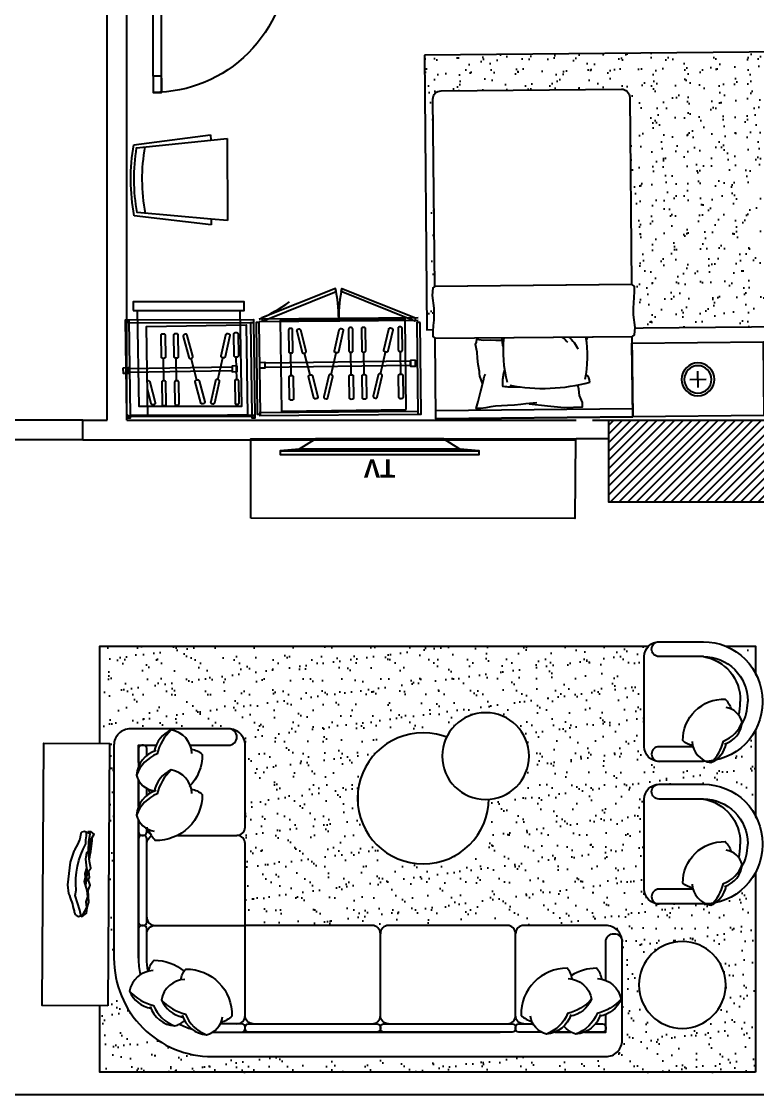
# Model space of a CAD drawing. Extents: x -678889171 to 586587, y -792238163 to 335485.
# Drawn here: x 85487 to 89977, y 63252 to 69800 of the extents above; entities that cross this region are included whole.
import ezdxf
from ezdxf.xclip import XClip

# ---------------------------------------------------------------- set-up
doc = ezdxf.new("R2010")
doc.units = 0
doc.header["$MEASUREMENT"] = 0
doc.header["$XCLIPFRAME"] = 2
doc.set_wipeout_variables(frame=1)
doc.linetypes.add('9TH-FURN$0$XR-A-TYP-3-9-10$0$HIDDEN2', pattern=[0.1875, 0.125, -0.0625])
doc.linetypes.add('XR-A-TYP35$0$XR-A-TYP-3-9-10$0$XR-A-TYP-2-3-4-6-7-8-9-10$0$HIDDEN', pattern=[0.375, 0.25, -0.125])
doc.layers.get('0').update_dxf_attribs({"color": 8})
for name, color, linetype in [('9TH-FURN$0$XR-A-TYP-3-9-10$0$I-EQPM', 252, 'Continuous'), ('9TH-FURN$0$XR-A-TYP-3-9-10$0$I-FURN', 252, 'Continuous'), ('9TH-FURN$0$XR-A-TYP-3-9-10$0$I-FURN-CHAR', 252, 'Continuous'), ('9TH-FURN$0$XR-A-TYP-3-9-10$0$I-FURN-FLOR', 252, 'Continuous'), ('9TH-FURN$0$XR-A-TYP-3-9-10$0$I-FURN-PATT', 252, 'Continuous'), ('9TH-FURN$0$XR-A-TYP-3-9-10$0$I-FURN-WP', 252, '9TH-FURN$0$XR-A-TYP-3-9-10$0$HIDDEN2'), ('9TH-FURN$0$XR-A-TYP-3-9-10$0$I-SPCL', 252, 'Continuous'), ('9TH-FURN$0$XR-A-TYP-3-9-10$0$I-WIPEOUT', 252, 'Continuous'), ('9TH-FURN$0$XR-A-TYP-3-9-10$0$XREF_1BR$0$I-EQPM', 252, 'Continuous'), ('9TH-FURN$0$XR-A-TYP-3-9-10$0$XREF_1BR$0$I-FURN', 252, 'Continuous'), ('9TH-FURN$0$XR-A-TYP-3-9-10$0$XREF_3BR$0$I-FURN-FLOR', 252, 'Continuous'), ('9TH-FURN$0$XR-A-TYP-3-9-10$0$XREF_3BR$0$I-FURN-PATT', 252, 'Continuous'), ('XR-A-9TH-FLOOR$0$A-WALL', 252, 'Continuous'), ('XR-A-col-910$0$A-COLS', 252, 'Continuous'), ('XR-A-col-910$0$A-COLS-PATT', 252, 'Continuous'), ('XR-A-TYP35$0$XR-A-TYP-3-9-10$0$A-WALL', 252, 'Continuous'), ('XR-A-TYP35$0$XR-A-TYP-3-9-10$0$A-WALL-PRHT', 252, 'Continuous'), ('XR-A-TYP35$0$XR-A-TYP-3-9-10$0$XR-A-TYP-2-3-4-6-7-8-9-10$0$A-DOOR', 252, 'Continuous'), ('XR-A-TYP35$0$XR-A-TYP-3-9-10$0$XR-A-TYP-2-3-4-6-7-8-9-10$0$A-FLOR-OVHD', 252, 'XR-A-TYP35$0$XR-A-TYP-3-9-10$0$XR-A-TYP-2-3-4-6-7-8-9-10$0$HIDDEN')]:
    doc.layers.add(name, color=color, linetype=linetype)
doc.layers.add('XR-A-col-910$0$MOD-COL', color=252, linetype='Continuous', lineweight=50)
doc.styles.add('9TH-FURN$0$XR-A-TYP-3-9-10$0$XREF_1BR$0$KZT', font='')
doc.styles.get('9TH-FURN$0$XR-A-TYP-3-9-10$0$XREF_1BR$0$KZT').set_extended_font_data('AvantGarde LT Medium', bold=True)

# ---------------------------------------------------------------- blocks, each defined once
blk = doc.blocks.new('9TH-FURN$0$XR-A-TYP-3-9-10$0$armm5')
blk.add_wipeout([(-398.4, -450), (-398, -459.2), (-396.7, -468.4), (-394.6, -477.4), (-391.6, -486.1), (-387.9, -494.6), (-383.4, -502.6), (-378.2, -510.3), (-372.3, -517.4), (-365.8, -523.9), (-358.7, -529.8), (-351, -535), (-343, -539.5), (-334.5, -543.2), (-325.8, -546.2), (-316.8, -548.3), (-307.6, -549.6), (-298.4, -550), (301.6, -550), (310.8, -549.6), (320, -548.3), (329, -546.2), (337.7, -543.2), (346.2, -539.5), (354.2, -535), (361.9, -529.8), (369, -523.9), (375.5, -517.4), (381.4, -510.3), (386.6, -502.6), (391.1, -494.6), (394.8, -486.1), (397.8, -477.4), (399.9, -468.4), (401.2, -459.2), (401.6, -450), (401.6, 1950), (399, 2005.4), (391.4, 2060.2), (378.7, 2114.2), (361.1, 2166.7), (338.7, 2217.4), (311.7, 2265.9), (280.4, 2311.6), (245, 2354.2), (205.8, 2393.4), (163.2, 2428.8), (117.5, 2460.1), (69, 2487.1), (18.3, 2509.5), (-34.2, 2527.1), (-88.2, 2539.8), (-143, 2547.4), (-198.4, 2550), (-1498.4, 2550), (-1507.6, 2549.6), (-1516.8, 2548.3), (-1525.8, 2546.2), (-1534.5, 2543.2), (-1543, 2539.5), (-1551, 2535), (-1558.7, 2529.8), (-1565.8, 2523.9), (-1572.3, 2517.4), (-1578.2, 2510.3), (-1583.4, 2502.6), (-1587.9, 2494.6), (-1591.6, 2486.1), (-1594.6, 2477.4), (-1596.7, 2468.4), (-1598, 2459.2), (-1598.4, 2450), (-1598.4, 1850), (-1598, 1840.8), (-1596.7, 1831.6), (-1594.6, 1822.6), (-1591.6, 1813.9), (-1587.9, 1805.4), (-1583.4, 1797.4), (-1578.2, 1789.7), (-1572.3, 1782.6), (-1565.8, 1776.1), (-1558.7, 1770.2), (-1551, 1765), (-1543, 1760.5), (-1534.5, 1756.8), (-1525.8, 1753.8), (-1516.8, 1751.7), (-1507.6, 1750.4), (-1498.4, 1750), (-998.4, 1750), (-993.8, 1750.2), (-989.2, 1750.9), (-984.7, 1751.9), (-980.3, 1753.4), (-976.1, 1755.2), (-972.1, 1757.5), (-968.3, 1760.1), (-964.7, 1763), (-961.4, 1766.3), (-958.5, 1769.9), (-955.9, 1773.7), (-953.6, 1777.7), (-951.8, 1781.9), (-950.3, 1786.3), (-949.3, 1790.8), (-948.6, 1795.4), (-948.4, 1800), (-948.2, 1795.4), (-947.5, 1790.8), (-946.5, 1786.3), (-945, 1781.9), (-943.2, 1777.7), (-940.9, 1773.7), (-938.3, 1769.9), (-935.4, 1766.3), (-932.1, 1763), (-928.5, 1760.1), (-924.7, 1757.5), (-920.7, 1755.2), (-916.5, 1753.4), (-912.1, 1751.9), (-907.6, 1750.9), (-903, 1750.2), (-898.4, 1750), (-398.4, 1750), (-398.4, 975), (-398.2, 970.4), (-397.5, 965.8), (-396.5, 961.3), (-395, 956.9), (-393.2, 952.7), (-390.9, 948.7), (-388.3, 944.9), (-385.4, 941.3), (-382.1, 938), (-378.5, 935.1), (-374.7, 932.5), (-370.7, 930.2), (-366.5, 928.4), (-362.1, 926.9), (-357.6, 925.9), (-353, 925.2), (-348.4, 925), (-353, 924.8), (-357.6, 924.1), (-362.1, 923.1), (-366.5, 921.6), (-370.7, 919.8), (-374.7, 917.5), (-378.5, 914.9), (-382.1, 912), (-385.4, 908.7), (-388.3, 905.1), (-390.9, 901.3), (-393.2, 897.3), (-395, 893.1), (-396.5, 888.7), (-397.5, 884.2), (-398.2, 879.6), (-398.4, 875), (-398.4, 150), (-398.2, 145.4), (-397.5, 140.8), (-396.5, 136.3), (-395, 131.9), (-393.2, 127.7), (-390.9, 123.7), (-388.3, 119.9), (-385.4, 116.3), (-382.1, 113), (-378.5, 110.1), (-374.7, 107.5), (-370.7, 105.2), (-366.5, 103.4), (-362.1, 101.9), (-357.6, 100.9), (-353, 100.2), (-348.4, 100), (-353, 99.8), (-357.6, 99.1), (-362.1, 98.1), (-366.5, 96.6), (-370.7, 94.8), (-374.7, 92.5), (-378.5, 89.9), (-382.1, 87), (-385.4, 83.7), (-388.3, 80.1), (-390.9, 76.3), (-393.2, 72.3), (-395, 68.1), (-396.5, 63.7), (-397.5, 59.2), (-398.2, 54.6), (-398.4, 50)]).dxf.layer = '9TH-FURN$0$XR-A-TYP-3-9-10$0$I-FURN-WP'
blk.add_line((-1498.4, 2550), (-1498.4, 2550))
for points in [[(-398.4, 50, -0.414214), (-348.4, 100, -0.414214), (-398.4, 150), (-398.4, 875, -0.414214), (-348.4, 925, -0.414214), (-398.4, 975), (-398.4, 1750), (-898.4, 1750, -0.414214), (-948.4, 1800, -0.414214), (-998.4, 1750), (-1498.4, 1750, -0.414214), (-1598.4, 1850), (-1598.4, 2450, -0.414214), (-1498.4, 2550), (-198.4, 2550, -0.414214), (401.6, 1950), (401.6, -450, -0.414214), (301.6, -550), (-298.4, -550, -0.414214), (-398.4, -450)], [(-928.4, 2400), (-418.4, 2400, -0.414214), (-398.4, 2380), (-398.4, 2370, -0.414214), (-418.4, 2350), (-928.4, 2350, -0.414214), (-948.4, 2370), (-948.4, 2380, -0.414214)], [(251.6, 945), (251.6, 1730, 0.414214), (231.6, 1750), (221.6, 1750, 0.414214), (201.6, 1730), (201.6, 945, 0.414214), (221.6, 925), (231.6, 925, 0.414214)], [(251.6, 120), (251.6, 905, 0.414214), (231.6, 925), (221.6, 925, 0.414214), (201.6, 905), (201.6, 120, 0.414214), (221.6, 100), (231.6, 100, 0.414214)]]:
    blk.add_lwpolyline(points, format="xyb", close=True)
for points in [[(-123.2, 2311.2, -0.356772), (2.8, 2454.5, -0.249542), (106.7, 2324.7, 9.61688)], [(2.8, 2454.5, -0.14773), (88.8, 2308.4, -0.213343), (214.8, 2179.4, -0.178662)], [(-1591.6, 2200.5, -0.14773), (-1445.4, 2286.4, -0.213343), (-1316.5, 2412.4, -0.178662)], [(-1393.2, 2400), (-1498.4, 2400), (-1498.4, 2293.2, -0.414214)], [(-1435.2, 2350), (-1478.4, 2350, -0.414214), (-1498.4, 2370), (-1498.4, 2380, -0.414214), (-1478.4, 2400)], [(-1478.4, 2400), (-1368.2, 2400, -0.414214)], [(-1465.6, 2293.3, -0.306663), (-1316.5, 2412.4, -0.30633), (-1219.1, 2303.6, 0.872847)], [(-1347.2, 2200.5, -0.14773), (-1201.1, 2286.4, -0.213343), (-1072.2, 2412.4, -0.178662)], [(-1221.3, 2293.3, -0.306663), (-1072.2, 2412.4, -0.30633), (-974.7, 2303.6, 0.872847)], [(-1040.7, 2400), (-968.4, 2400, -0.414214), (-948.4, 2380), (-948.4, 2370, -0.414214), (-968.4, 2350), (-990.3, 2350, -0.414214)], [(-118.9, 2342, 0.050084), (-198.4, 2350), (-378.4, 2350, -0.414214), (-398.4, 2370), (-398.4, 2380, -0.414214), (-378.4, 2400), (-198.4, 2400, -0.056083), (-98.4, 2388.7)], [(-1448.3, 2074.4, -0.356772), (-1591.6, 2200.5, -0.249542), (-1461.8, 2304.3, 9.61688)], [(-1204, 2074.4, -0.356772), (-1347.2, 2200.5, -0.249542), (-1217.4, 2304.3, 9.61688)], [(-1229.2, 2077.5, 0.165541), (-1198.2, 2011.4, 0.425989), (-917.4, 2297.9, 0.121523), (-984.1, 2337.3, -7.115464)], [(-1205.7, 2328.6, 0.03768), (-1228.4, 2337.3)], [(-998.4, 2350, -0.264058), (-955.5, 2325.6, -0.264058)], [(-898.4, 2350, 0.302306), (-944.5, 2319.3, 0.302306)], [(-448.4, 2350, -0.414214), (-398.4, 2300), (-398.4, 1750, -0.414214)], [(-348.4, 2350, 0.414214), (-398.4, 2300), (-398.4, 1750, 0.414214)], [(-120.1, 2336.4, 0.165541), (-186.2, 2305.5, 0.181425), (-119.4, 2121.9, 0.181425)], [(95.6, 2328.5, -0.306663), (214.8, 2179.4, -0.132419), (181.7, 2120.2, -0.132419)], [(-69.5, 2116.7, -0.356772), (56.5, 2260, -0.249542), (160.4, 2130.2, 9.61688)], [(56.5, 2260, -0.14773), (142.4, 2113.9, -0.213343), (268.5, 1984.9, -0.178662)], [(-66.5, 2141.9, 0.165541), (-132.5, 2111, 0.425989), (153.9, 1830.2, 0.121523), (193.4, 1896.9, -7.115464)], [(149.3, 2134.1, -0.306663), (268.5, 1984.9, -0.30633), (159.6, 1887.5, 0.872847)], [(204.1, 2151.2, -0.045527), (233.9, 2075)], [(-1498.4, 2084.9), (-1498.4, 1850, -0.414214), (-1548.4, 1800), (-1548.4, 1800, -0.414214), (-1598.4, 1850)], [(-1473.5, 2077.5, 0.165541), (-1442.6, 2011.4, 0.200231), (-1244.1, 2091.9, 0.121523)], [(251.6, 1946.1), (251.6, 1770, -0.414214), (231.6, 1750), (221.6, 1750, -0.414214), (201.6, 1770), (201.6, 1900.7)], [(201.6, 1800, -0.414214), (151.6, 1750), (-398.4, 1750, -0.414214)], [(201.6, 1700, 0.414214), (151.6, 1750), (-398.4, 1750, 0.414214)], [(201.6, 975, -0.414214), (151.6, 925), (-348.4, 925, -0.414214)], [(201.6, 875, 0.414214), (151.6, 925)], [(201.6, 150, -0.414214), (151.6, 100)], [(201.6, 50, 0.414214), (151.6, 100), (-348.4, 100, 0.414214)], [(-70.9, -245.3, -0.165541), (-137, -214.4, -0.425989), (149.5, 66.4, -0.121523), (188.9, -0.3, 7.115464)], [(251.6, -56.9), (251.6, 80, 0.414214), (231.6, 100), (221.6, 100, 0.414214), (201.6, 80), (201.6, -6.5)], [(144.9, -237.5, 0.306663), (264, -88.3, 0.30633), (155.2, 9.1, -0.872847)], [(52.1, -363.4, 0.14773), (138, -217.3, 0.213343), (264, -88.3, 0.178662)], [(144.9, -417.2, 0.306663), (264, -268.1, 0.173914), (215, -195, 0.173914)], [(-70.9, -425.1, -0.165541), (-137, -394.2, -0.146641), (-92.7, -240.7, -0.146641)], [(-74, -220.1, 0.356772), (52.1, -363.4, 0.249542), (155.9, -233.6, -9.61688)], [(52.1, -543.2, 0.14773), (138, -397, 0.213343), (264, -268.1, 0.178662)], [(251.6, -319.8), (251.6, -450), (144.8, -450, 0.414214)], [(201.6, -386.8), (201.6, -430, 0.414214), (221.6, -450), (231.6, -450, 0.414214), (251.6, -430)], [(251.6, -430), (251.6, -344.8, 0.414214)], [(-63.5, -450), (-298.4, -450, 0.414214), (-348.4, -500), (-348.4, -500, 0.414214), (-298.4, -550)], [(-74, -399.9, 0.356772), (52.1, -543.2, 0.249542), (155.9, -413.4, -9.61688)]]:
    blk.add_lwpolyline(points, format="xyb")
for points in [[(-1285, 2400), (-1123.9, 2400)], [(-1123.9, 2400), (-1285, 2400)], [(-198.4, 2400), (-1040.7, 2400)], [(-1190.9, 2350), (-1234.7, 2350)], [(-948.4, 2161.7), (-948.4, 1800)], [(251.6, 1950), (251.6, 193.3)], [(251.6, -140), (251.6, -236.6)], [(251.6, -236.6), (251.6, -165)]]:
    blk.add_lwpolyline(points)
blk = doc.blocks.new('9TH-FURN$0$XR-A-TYP-3-9-10$0$A$C00AC6B19')
blk.add_wipeout([(30, 172.4), (64.6, 162.2), (64.6, 162.2), (91.4, 149.2), (91.4, 149.2), (123, 124.5), (141.2, 103.3), (158.2, 74.7), (166.5, 53.8), (174.2, 16.4), (174.7, -10.9), (171.2, -36.4), (166.3, -54.4), (160.7, -69.3), (152.9, -85.2), (152.9, -85.2), (139.3, -106), (116.1, -131), (98.7, -144.5), (64.1, -162.9), (38.6, -170.7), (22.5, -173.5), (-3.7, -175), (-21.2, -173.7), (-36.4, -171.2), (-67.5, -161.4), (-94.1, -147.6), (-119.9, -127.5), (-141.4, -103.2), (-157.2, -76.8), (-168.2, -48.3), (-173.6, -21.9), (-174.6, 11.2), (-174.6, 11.2), (-167.1, 52), (-156.2, 78.9), (-142.7, 101.3), (-117, 130.1), (-98.7, 144.5), (-73.6, 158.8), (-45.8, 168.9), (-1.8, 175), (36.4, 171.2)]).dxf.layer = '9TH-FURN$0$XR-A-TYP-3-9-10$0$I-WIPEOUT'
blk.add_circle((0, 0), 175)
blk = doc.blocks.new('9TH-FURN$0$XR-A-TYP-3-9-10$0$XREF_1BR$0$armm19')
blk.add_wipeout([(-365.2, 360.7), (-365.2, 90.2), (-356.2, 51), (-337.8, 25.4), (-306.6, 5.7), (-275, 0), (275, 0), (313.3, 8.5), (338.8, 26.4), (361.4, 64.3), (365.2, 90.2), (364.7, 378.1), (372.5, 406.2), (357.9, 432.9), (327.5, 521.1), (259.5, 615.7), (155.2, 688.3), (4.5, 721.3), (-117.1, 703.3), (-259.5, 615.7), (-338.6, 496.4)]).dxf.layer = '9TH-FURN$0$XR-A-TYP-3-9-10$0$I-WIPEOUT'
for points in [[(0, 0), (-275, 0, -0.414214), (-365.2, 90.2), (-365.2, 360.7, -0.414214), (-4.5, 721.3), (0, 721.3), (4.5, 721.3, -0.414214), (365.2, 360.7), (365.2, 90.2, -0.414214), (275, 0), (0, 0)], [(-275, 360.7, -0.414214), (-4.5, 631.1), (0, 631.1)], [(138.8, 595.5, 0.130591), (4.5, 631.1), (0, 631.1)], [(259, 489.8, 0.306663), (124.5, 597.3, 0.30633), (36.7, 499.1, -0.872847)], [(372.5, 406.2, 0.14773), (240.8, 483.6, 0.213343), (124.5, 597.3, 0.178662)], [(-275, 360.7, -0.372719), (-4.5, 586.1), (0, 586.1)], [(266.1, 295.3, -0.165541), (238.2, 235.7, -0.425989), (-15, 494, -0.121523), (45.1, 529.6, 7.115464)], [(81.4, 576.4, 0.072384), (4.5, 586.1), (0, 586.1)], [(243.4, 292.5, 0.356772), (372.5, 406.2, 0.249542), (255.5, 499.8, -9.61688)], [(-275, 360.7), (-275, 90.2, -0.414214), (-320.1, 45.1), (-320.1, 45.1, -0.414214), (-365.2, 90.2)], [(275, 297.4), (275, 90.2, 0.414214), (320.1, 45.1), (320.1, 45.1, 0.414214), (365.2, 90.2)]]:
    blk.add_lwpolyline(points, format="xyb")
blk = doc.blocks.new('9TH-FURN$0$XR-A-TYP-3-9-10$0$A$C3BC9006F')
at = {"layer": '9TH-FURN$0$XR-A-TYP-3-9-10$0$I-EQPM', "ltscale": 0.5}
for points in [[(265.3, 82.2), (220.6, 97.1), (128.4, 106.7), (93.2, 102.9, -0.05311), (22.2, 79.6, 0.189008), (4.9, 70.4), (0.5, 61.7), (7, 43.3), (36.8, 27.1), (59.6, 30.3), (80.7, 23.3), (106.2, 26.6), (143.1, 38.3), (159.8, 33.6), (174.7, 35.2), (197.3, 28.4), (234, 32.5), (260.6, 29.3), (267.6, 22.2), (305.5, 21.7), (336.4, 15.7), (346.2, 39.2), (342.9, 52), (342.9, 52)], [(0.5, 50.7), (25.4, 56.7), (85.6, 76.1), (107.3, 71.8, -0.150842), (295.3, 33.9, -0.013578), (328.7, 31.6, -0.095004), (346.2, 28.2, 1.953292)]]:
    blk.add_lwpolyline(points, format="xyb", dxfattribs=at)
blk.add_lwpolyline([(2.6, 51.2), (0, 46), (13.2, 28.5), (36.3, 25.7), (59.1, 20.2), (106.5, 22.9), (127.5, 15.3), (152.4, 22.6), (159.3, 17.9), (186.2, 20), (196.8, 12.6), (223.6, 18.4), (260.1, 22.9), (267.1, 14.6), (307.4, 15.6), (335.9, 0), (344.6, 12.2), (345.1, 25.6)], dxfattribs=at)
for centre, radius, start, end in [((359.2, 208.7), 157.5, 233.4452, 264.0884), ((178.9, 302.6), 275.1, 259.2426, 273.1826), ((344, 554.4), 547, 258.0588, 267.5176)]:
    blk.add_arc(centre, radius, start, end, dxfattribs=at)
blk = doc.blocks.new('*U405')
at = {"layer": '9TH-FURN$0$XR-A-TYP-3-9-10$0$XREF_1BR$0$I-EQPM'}
blk.add_lwpolyline([(-14235.9, 12033.2), (-14235.9, 11254.2), (-14172.9, 11154.2), (-14162.9, 11036.7), (-14139.9, 11036.7), (-14139.9, 12250.7), (-14162.9, 12250.7), (-14172.9, 12133.2)], close=True, dxfattribs=at)
for points in [[(-14162.9, 11036.7), (-14162.9, 12250.7)], [(-14172.9, 12133.2), (-14172.9, 11154.2)]]:
    blk.add_lwpolyline(points, dxfattribs=at)
blk = doc.blocks.new('9TH-FURN$0$XR-A-TYP-3-9-10$0$PENDANT')
for p, q in [((-150, 0), (150, 0)), ((0, -150), (0, 150))]:
    blk.add_line(p, q)
for radius in [300, 250]:
    blk.add_circle((0, 0), radius)
blk = doc.blocks.new('*U410')
at = {"layer": '9TH-FURN$0$XR-A-TYP-3-9-10$0$XREF_1BR$0$I-FURN'}
for points in [[(-2022.1, 0), (-1992.1, 0), (-1992.1, 35), (-2022.1, 35)], [(-1103.4, 5), (-1992.1, 5), (-1992.1, 30), (-1103.4, 30)], [(-1073.4, 0), (-1103.4, 0), (-1103.4, 35), (-1073.4, 35)]]:
    blk.add_lwpolyline(points, close=True, dxfattribs=at)
blk = doc.blocks.new('9TH-FURN$0$XR-A-TYP-3-9-10$0$XREF_1BR$0$A$C0C3539C5')
at = {"layer": '9TH-FURN$0$XR-A-TYP-3-9-10$0$XREF_1BR$0$I-FURN', "ltscale": 0.5}
for p, q in [((-0.0688, 0), (0.0688, 0)), ((-0.0688, -0.083), (0.0688, -0.083)), ((-0.0688, -0.1615), (0.0688, -0.1615)), ((-0.0668, -0.2767), (0.0668, -0.2441)), ((-0.0668, -0.4045), (0.0668, -0.4371)), ((-0.0688, -0.5277), (0.0688, -0.5277)), ((-0.0688, -0.6062), (0.0688, -0.6062)), ((-0.0668, -0.7062), (0.0668, -0.7388)), ((-0.0688, -0.8293), (0.0688, -0.8293)), ((-0.0688, -0.9078), (0.0688, -0.9078))]:
    blk.add_line(p, q, dxfattribs=at)
for points in [[(-0.2098, -0.0125, -0.414214), (-0.2188, -0.0035), (-0.2188, 0.0035, -0.414214), (-0.2098, 0.0125), (-0.0778, 0.0125, -0.414214), (-0.0688, 0.0035), (-0.0688, -0.0035, -0.414214), (-0.0778, -0.0125)], [(0.2098, -0.0125, 0.414214), (0.2188, -0.0035), (0.2188, 0.0035, 0.414214), (0.2098, 0.0125), (0.0778, 0.0125, 0.414214), (0.0688, 0.0035), (0.0688, -0.0035, 0.414214), (0.0778, -0.0125)], [(-0.2098, -0.0955, -0.414214), (-0.2188, -0.0865), (-0.2188, -0.0795, -0.414214), (-0.2098, -0.0705), (-0.0778, -0.0705, -0.414214), (-0.0688, -0.0795), (-0.0688, -0.0865, -0.414214), (-0.0778, -0.0955)], [(0.2098, -0.0955, 0.414214), (0.2188, -0.0865), (0.2188, -0.0795, 0.414214), (0.2098, -0.0705), (0.0778, -0.0705, 0.414214), (0.0688, -0.0795), (0.0688, -0.0865, 0.414214), (0.0778, -0.0955)], [(-0.2098, -0.174, -0.414214), (-0.2188, -0.165), (-0.2188, -0.158, -0.414214), (-0.2098, -0.149), (-0.0778, -0.149, -0.414214), (-0.0688, -0.158), (-0.0688, -0.165, -0.414214), (-0.0778, -0.174)], [(0.2098, -0.174, 0.414214), (0.2188, -0.165), (0.2188, -0.158, 0.414214), (0.2098, -0.149), (0.0778, -0.149, 0.414214), (0.0688, -0.158), (0.0688, -0.165, 0.414214), (0.0778, -0.174)], [(0.2067, -0.2228, 0.414214), (0.2133, -0.2119), (0.2117, -0.2051, 0.414214), (0.2008, -0.1985), (0.0726, -0.2298, 0.414214), (0.066, -0.2407), (0.0676, -0.2475, 0.414214), (0.0785, -0.2541)], [(-0.2008, -0.3223, -0.414214), (-0.2117, -0.3157), (-0.2133, -0.3089, -0.414214), (-0.2067, -0.298), (-0.0785, -0.2667, -0.414214), (-0.0676, -0.2733), (-0.066, -0.2801, -0.414214), (-0.0726, -0.291)], [(-0.2008, -0.3589, 0.414214), (-0.2117, -0.3655), (-0.2133, -0.3723, 0.414214), (-0.2067, -0.3832), (-0.0785, -0.4145, 0.414214), (-0.0676, -0.4079), (-0.066, -0.4011, 0.414214), (-0.0726, -0.3902)], [(0.2067, -0.4585, -0.414214), (0.2133, -0.4693), (0.2117, -0.4761, -0.414214), (0.2008, -0.4827), (0.0726, -0.4514, -0.414214), (0.066, -0.4405), (0.0676, -0.4337, -0.414214), (0.0785, -0.4271)], [(-0.2098, -0.5402, -0.414214), (-0.2188, -0.5312), (-0.2188, -0.5242, -0.414214), (-0.2098, -0.5152), (-0.0778, -0.5152, -0.414214), (-0.0688, -0.5242), (-0.0688, -0.5312, -0.414214), (-0.0778, -0.5402)], [(0.2098, -0.5402, 0.414214), (0.2188, -0.5312), (0.2188, -0.5242, 0.414214), (0.2098, -0.5152), (0.0778, -0.5152, 0.414214), (0.0688, -0.5242), (0.0688, -0.5312, 0.414214), (0.0778, -0.5402)], [(-0.2098, -0.6187, -0.414214), (-0.2188, -0.6097), (-0.2188, -0.6027, -0.414214), (-0.2098, -0.5937), (-0.0778, -0.5937, -0.414214), (-0.0688, -0.6027), (-0.0688, -0.6097, -0.414214), (-0.0778, -0.6187)], [(0.2098, -0.6187, 0.414214), (0.2188, -0.6097), (0.2188, -0.6027, 0.414214), (0.2098, -0.5937), (0.0778, -0.5937, 0.414214), (0.0688, -0.6027), (0.0688, -0.6097, 0.414214), (0.0778, -0.6187)], [(-0.2008, -0.6606, 0.414214), (-0.2117, -0.6672), (-0.2133, -0.674, 0.414214), (-0.2067, -0.6849), (-0.0785, -0.7162, 0.414214), (-0.0676, -0.7096), (-0.066, -0.7028, 0.414214), (-0.0726, -0.6919)], [(0.2067, -0.7601, -0.414214), (0.2133, -0.771), (0.2117, -0.7778, -0.414214), (0.2008, -0.7844), (0.0726, -0.7531, -0.414214), (0.066, -0.7422), (0.0676, -0.7354, -0.414214), (0.0785, -0.7288)], [(-0.2098, -0.8418, -0.414214), (-0.2188, -0.8328), (-0.2188, -0.8258, -0.414214), (-0.2098, -0.8168), (-0.0778, -0.8168, -0.414214), (-0.0688, -0.8258), (-0.0688, -0.8328, -0.414214), (-0.0778, -0.8418)], [(0.2098, -0.8418, 0.414214), (0.2188, -0.8328), (0.2188, -0.8258, 0.414214), (0.2098, -0.8168), (0.0778, -0.8168, 0.414214), (0.0688, -0.8258), (0.0688, -0.8328, 0.414214), (0.0778, -0.8418)], [(-0.2098, -0.9203, -0.414214), (-0.2188, -0.9113), (-0.2188, -0.9043, -0.414214), (-0.2098, -0.8953), (-0.0778, -0.8953, -0.414214), (-0.0688, -0.9043), (-0.0688, -0.9113, -0.414214), (-0.0778, -0.9203)], [(0.2098, -0.9203, 0.414214), (0.2188, -0.9113), (0.2188, -0.9043, 0.414214), (0.2098, -0.8953), (0.0778, -0.8953, 0.414214), (0.0688, -0.9043), (0.0688, -0.9113, 0.414214), (0.0778, -0.9203)]]:
    blk.add_lwpolyline(points, format="xyb", close=True, dxfattribs=at)
blk = doc.blocks.new('*U411')
at = {"layer": '9TH-FURN$0$XR-A-TYP-3-9-10$0$XREF_1BR$0$I-FURN'}
for points in [[(-1142.3, 0), (-1112.3, 0), (-1112.3, 35), (-1142.3, 35)], [(-478, 5), (-1112.3, 5), (-1112.3, 30), (-478, 30)], [(-448, 0), (-478, 0), (-478, 35), (-448, 35)]]:
    blk.add_lwpolyline(points, close=True, dxfattribs=at)
blk = doc.blocks.new('9TH-FURN$0$XR-A-TYP-3-9-10$0$ch14')
for p, q in [((-216.5, 568.7), (-273.5, 99.7)), ((275.5, 99.7), (216.5, 568.7)), ((-273.5, 99.7), (-240.6, 99.7)), ((-240.6, 99.7), (-250, 0)), ((250, 0), (240.6, 99.7)), ((240.6, 99.7), (275.5, 99.7)), ((-250, 0), (250, 0))]:
    blk.add_line(p, q)
blk.add_lwpolyline([(240.6, 99.7), (198, 551.6, 0.085131), (-198, 551.6), (-240.6, 99.7)], format="xyb")
for radius, start, end in [(1191.6, 79.53046, 100.46954), (1121.6, 79.57729, 100.42271)]:
    blk.add_arc((0, -603.1), radius, start, end)
blk = doc.blocks.new('*U1524')
at = {"layer": 'XR-A-col-910$0$A-COLS-PATT'}
h = blk.add_hatch(dxfattribs=at)
h.set_pattern_fill('ANSI31', color=256, scale=300)
h.set_pattern_definition([(45, (-900, -200), (-26.516504, 26.516504), [])])
h.paths.add_polyline_path([(-16733.5, 85098.8), (-15333.5, 85098.8), (-15333.5, 84598.8), (-16733.5, 84598.8)])
at = {"layer": 'XR-A-col-910$0$A-COLS'}
blk.add_lwpolyline([(-16733.5, 85098.8), (-15333.5, 85098.8), (-15333.5, 84598.8), (-16733.5, 84598.8)], close=True, dxfattribs=at)
blk = doc.blocks.new('XR-A-col-910')
at = {"layer": 'XR-A-col-910$0$MOD-COL'}
blk.add_blockref('*U1524', (108603.5, -31253.8), dxfattribs=at)
blk = doc.blocks.new('*U1410')
for p, q in [((-100, -20), (-100, -140)), ((-50, -20), (-100, -20)), ((-50, -90), (-50, -20)), ((750, -90), (750, -20)), ((750, -20), (800, -20)), ((800, -20), (800, -140)), ((-60, -140), (-60, -90)), ((-60, -90), (-50, -90)), ((760, -90), (750, -90)), ((760, -140), (760, -90)), ((-60, -140), (-100, -140)), ((760, -140), (800, -140)), ((710, -860), (710, -240)), ((760, -860), (760, -240))]:
    blk.add_line(p, q)
for points in [[(710, -240), (760, -240), (760, -140), (710, -140), (710, -227)], [(710, -860), (760, -860), (760, -960), (710, -960), (710, -873), (710, -960)]]:
    blk.add_lwpolyline(points, close=True)
blk.add_arc((760, -140), 820, 180, 270)
at = {"layer": 'XR-A-TYP35$0$XR-A-TYP-3-9-10$0$XR-A-TYP-2-3-4-6-7-8-9-10$0$A-FLOR-OVHD'}
for p, q in [((-50, -20), (750, -20)), ((-60, -140), (760, -140))]:
    blk.add_line(p, q, dxfattribs=at)
blk = doc.blocks.new('XR-A-TYP35')
at = {"layer": 'XR-A-TYP35$0$XR-A-TYP-3-9-10$0$A-WALL'}
for p, q in [((88811, 53845), (88811, 56784.7)), ((88931, 53845), (88931, 56664.7)), ((88661, 53725), (88661, 53845)), ((88661, 53845), (88811, 53845)), ((88931, 53845), (91670, 53845)), ((88661, 53725), (91670, 53725)), ((83040, 49730.1), (93290.6, 49730.1))]:
    blk.add_line(p, q, dxfattribs=at)
at = {"layer": 'XR-A-TYP35$0$XR-A-TYP-3-9-10$0$A-WALL-PRHT', "ltscale": 0.05}
for p, q in [((88661, 53845), (87761, 53845)), ((88661, 53725), (87761, 53725))]:
    blk.add_line(p, q, dxfattribs=at)
at = {"layer": 'XR-A-TYP35$0$XR-A-TYP-3-9-10$0$XR-A-TYP-2-3-4-6-7-8-9-10$0$A-DOOR', "extrusion": (5.01959e-15, -2.53597e-11, -1), "zscale": -1, "rotation": 359.9886591365118}
blk.add_blockref('*U1410', (-89851, 56804.9, 0), dxfattribs=at)

msp = doc.modelspace()

# ---------------------------------------------------------------- hatches: boundary and pattern name
at = {"layer": '9TH-FURN$0$XR-A-TYP-3-9-10$0$I-FURN-PATT'}
h = msp.add_hatch(dxfattribs=at)
h.set_pattern_fill('AR-SAND', color=256, scale=3, angle=180)
h.set_pattern_definition([(217.5, (83171.4, 70268.95), (4.8001, -146.824), [0, -115.824, 0, -129.54, 0, -123.825]), (187.5, (83171.4, 70268.95), (-134.857, -215.0475), [0, -62.484, 0, -104.394, 0, -40.005]), (147.5, (83265.13, 70268.95), (-237.2977, -0.4312), [0, -38.1, 0, -137.16, 0, -179.07]), (137.5, (83265.13, 70268.95), (-229.067, -66.879), [0, -19.05, 0, -89.916, 0, -102.87])])
h.paths.add_polyline_path([(89964, 63387.7), (85964, 63387.7), (85964, 65987.7), (89964, 65987.7)])
at = {"layer": '9TH-FURN$0$XR-A-TYP-3-9-10$0$XREF_3BR$0$I-FURN-PATT'}
h = msp.add_hatch(dxfattribs=at)
h.set_pattern_fill('AR-SAND', color=256, scale=3, angle=269.46031)
h.set_pattern_definition([(306.9603, (69629.44, 85656.3), (146.86267, 3.4169), [0, -115.824, 0, -129.54, 0, -123.825]), (276.9603, (69629.44, 85656.3), (213.7677, -136.8766), [0, -62.484, 0, -104.394, 0, -40.005]), (236.9603, (69630.32, 85750.02), (-1.804, -237.29125), [0, -38.1, 0, -137.16, 0, -179.07]), (226.9603, (69630.32, 85750.02), (64.7182, -229.6867), [0, -19.05, 0, -89.916, 0, -102.87])])
edge = h.paths.add_edge_path()
edge.add_arc((90046.8, 69345.3), 50, 90.53969, 180.53969, ccw=False)
edge.add_line((90046.3, 69395.3), (91146.3, 69405.6))
edge.add_arc((91146.7, 69355.6), 50, 0.53969, 90.53969, ccw=False)
edge.add_line((91196.7, 69356.1), (91207.5, 68213.3))
edge.add_line((91207.5, 68213.3), (90007.5, 68202))
edge.add_line((90007.5, 68202), (89996.8, 69344.8))
edge = h.paths.add_edge_path()
edge.add_arc((89146.8, 69336.8), 50, 0.53969, 90.53969, ccw=False)
edge.add_line((89196.8, 69337.3), (89207.6, 68194.5))
edge.add_line((89207.6, 68194.5), (88007.6, 68183.2))
edge.add_line((88007.6, 68183.2), (87996.9, 69326))
edge.add_arc((88046.9, 69326.4), 50, 90.53969, 180.53969, ccw=False)
edge.add_line((88046.4, 69376.4), (89146.4, 69386.8))
h.paths.add_polyline_path([(87944.3, 69593.8), (87960.1, 67918.7), (91260, 67949.8), (91244.2, 69624.9)])

# ---------------------------------------------------------------- linework, layer by layer
at = {"layer": '9TH-FURN$0$XR-A-TYP-3-9-10$0$I-FURN'}
for p, q in [((87906.1, 67991.8, 0), (86937.4, 67984, 0)), ((87906.1, 67974.9, 0), (86937.4, 67967.1, 0)), ((87906.1, 67419.1, 0), (86937.4, 67411.3, 0)), ((87906.1, 67402.2, 0), (86937.4, 67394.4, 0))]:
    msp.add_line(p, q, dxfattribs=at)
at = {"layer": '9TH-FURN$0$XR-A-TYP-3-9-10$0$I-FURN', "elevation": 0}
for points in [[(87406.4, 68151.7), (87401.9, 68171.2), (86953, 67991.1), (86957.5, 67971.6)], [(87437.1, 68151.7), (87441.7, 68171.2), (87890.5, 67991.1), (87886, 67971.6)], [(86168.7, 68036.2), (86845.6, 68037.2), (86844.7, 68089.7), (86167.9, 68088.7)], [(86141, 67978.4), (86902.8, 67980.7), (86903.1, 67960.7), (86141.3, 67958.4)], [(86892.4, 67390.4), (86892.6, 67380.4), (86912.6, 67380.8), (86912.4, 67390.8), (86912.4, 67390.8), (86912.3, 67399.8), (86912.3, 67399.8), (86903.3, 67960.7), (86883.3, 67960.4), (86892.3, 67399.4), (86897.3, 67399.5), (86897.4, 67390.5)], [(86145.3, 67397.5), (86897.3, 67399.4), (86897.4, 67390.4), (86145.4, 67388.5)]]:
    msp.add_lwpolyline(points, close=True, dxfattribs=at)
for points in [[(86819.3, 68036.7), (86828.7, 67450.8), (86204.4, 67450.8), (86195, 68036.6)], [(86150.4, 67388.6), (86150.6, 67378.6), (86130.6, 67378.3), (86130.4, 67388.3), (86135.4, 67388.4), (86135.3, 67397.4), (86130.3, 67397.3), (86120.9, 67978.7), (86140.9, 67979), (86150.3, 67397.6)], [(87421.8, 67987.5), (87421.9, 67967.9)], [(86937.7, 67964), (86917.7, 67963.8), (86925, 67404), (86945, 67404.1), (86937.7, 67964)], [(87917.9, 67964), (87897.9, 67963.8), (87905.3, 67404), (87925.3, 67404.1), (87917.9, 67964)]]:
    msp.add_lwpolyline(points, dxfattribs=at)
at = {"layer": '9TH-FURN$0$XR-A-TYP-3-9-10$0$I-FURN'}
msp.add_lwpolyline([(86886, 66768.6), (86886, 67253.8), (88865.6, 67253.2), (88862.7, 66767.9)], close=True, dxfattribs=at)
for centre, radius, start, end in [((86654.3, 67997.3, 0), 767.5, 359.27352, 13.09903), ((88189.2, 67997.3, 0), 767.5, 166.90097, 180.72648), ((86536.1, 68903.3, 0), 1003.1, 293.58392, 305.67544)]:
    msp.add_arc(centre, radius, start, end, dxfattribs=at)
at = {"layer": '9TH-FURN$0$XR-A-TYP-3-9-10$0$I-FURN-FLOR'}
msp.add_lwpolyline([(89964, 63387.7), (85964, 63387.7), (85964, 65987.7), (89964, 65987.7)], close=True, dxfattribs=at)
at = {"layer": '9TH-FURN$0$XR-A-TYP-3-9-10$0$XREF_3BR$0$I-FURN-FLOR', "elevation": 0}
msp.add_lwpolyline([(87944.3, 69593.8), (87960.1, 67918.7), (91260, 67949.8), (91244.2, 69624.9)], close=True, dxfattribs=at)

# ---------------------------------------------------------------- block references
at = {"layer": '9TH-FURN$0$XR-A-TYP-3-9-10$0$I-EQPM', "xscale": -0.3333333333333428, "yscale": 0.3333333333333428, "zscale": 0.3333333333333428, "rotation": 270.5396895978063}
msp.add_blockref('9TH-FURN$0$XR-A-TYP-3-9-10$0$PENDANT', (89613.1, 67616.1, 0), dxfattribs=at)
at = {"layer": '9TH-FURN$0$XR-A-TYP-3-9-10$0$I-EQPM', "rotation": 270}
msp.add_blockref('*U405', (76027.5, 53017.7), dxfattribs=at)
at = {"layer": '9TH-FURN$0$XR-A-TYP-3-9-10$0$I-FURN', "extrusion": (3.56896e-11, 2.41761e-13, -1)}
ref = msp.add_blockref('9TH-FURN$0$XR-A-TYP-3-9-10$0$XREF_1BR$0$A$C0C3539C5', (-86969.9, 67706.1, 0), dxfattribs=dict(at, xscale=-1000, yscale=1000, zscale=-1000, rotation=269.2469283354827))
XClip(ref).set_block_clipping_path([(-0.2848774801, -0.8602293081), (0.2675332336, -0.0984328915)])
at = {"layer": '9TH-FURN$0$XR-A-TYP-3-9-10$0$I-FURN', "extrusion": (-3.56814e-11, -7.9878e-13, -1)}
ref = msp.add_blockref('9TH-FURN$0$XR-A-TYP-3-9-10$0$XREF_1BR$0$A$C0C3539C5', (-86960.1, 67685.3, 0), dxfattribs=dict(at, xscale=1000.000000000004, yscale=1000.000000000004, zscale=-1000, rotation=89.08252208579582))
XClip(ref).set_block_clipping_path([(-0.2848774801, -0.7071411868), (0.2650816224, -0.0984328915)])
at = {"layer": '9TH-FURN$0$XR-A-TYP-3-9-10$0$I-FURN', "xscale": -1, "rotation": 180.7530716707711}
msp.add_blockref('*U410', (88962.8, 67746.5, 0), dxfattribs=at)
at = {"layer": '9TH-FURN$0$XR-A-TYP-3-9-10$0$I-FURN', "rotation": 180.9174779079506}
msp.add_blockref('*U411', (85660, 67679.8, 0), dxfattribs=at)
at = {"layer": '9TH-FURN$0$XR-A-TYP-3-9-10$0$I-FURN-CHAR', "xscale": -1, "rotation": 90.39697580544384}
msp.add_blockref('9TH-FURN$0$XR-A-TYP-3-9-10$0$ch14', (86742.5, 68835.3, 0), dxfattribs=at)

# ---------------------------------------------------------------- texts
at = {"layer": '9TH-FURN$0$XR-A-TYP-3-9-10$0$I-SPCL', "insert": (87671.2, 67072.1), "char_height": 112.5, "attachment_point": 5, "rotation": 179.61963, "style": '9TH-FURN$0$XR-A-TYP-3-9-10$0$XREF_1BR$0$KZT'}
msp.add_mtext_dynamic_manual_height_columns('TV', width=1932.754, gutter_width=905.9, heights=[597], dxfattribs=at)

# ---------------------------------------------------------------- next in the draw order: block references
at = {"layer": '9TH-FURN$0$XR-A-TYP-3-9-10$0$I-FURN-CHAR', "rotation": 270}
for p in [(89285.4, 65649.8), (89285.4, 64780.2)]:
    msp.add_blockref('9TH-FURN$0$XR-A-TYP-3-9-10$0$XREF_1BR$0$armm19', p, dxfattribs=at)

# ---------------------------------------------------------------- next in the draw order: wipeouts: each hides what was drawn before it
for points in [[(87997.3, 69280.4), (87996.9, 69326), (87999.1, 69341.3), (88006, 69355.2), (88020.3, 69368.8), (88037.7, 69375.6), (88053.5, 69376.5), (89146.4, 69386.8), (89181.8, 69372.5), (89196.8, 69337.3), (89197.2, 69296.5), (89207.6, 68194.5), (89211.1, 68194.5), (89226.2, 68183.2), (89226.5, 68152.7), (89223.8, 68116.1), (89220.4, 68051.1), (89219.8, 68010.5), (89224.7, 67971.8), (89229.6, 67933.1), (89226, 67887.6), (89214.1, 67878), (89210.6, 67877.9), (89215.2, 67387.3), (88015.2, 67376), (88010.6, 67866.6), (87995.5, 67878), (87995.2, 67908.5), (87997.9, 67945), (88001.6, 67976.6), (88001.9, 68050.6), (87992.2, 68128.4), (87993.9, 68150.8), (87995.7, 68173.6), (88007.6, 68183.2), (87996.9, 69326)], [(85612.9, 63796.3), (85623.8, 65396.3), (86023.8, 65393.5), (86012.9, 63793.6)]]:
    msp.add_wipeout(points).translate(0, 0, 0).dxf.layer = '9TH-FURN$0$XR-A-TYP-3-9-10$0$I-WIPEOUT'

# ---------------------------------------------------------------- next in the draw order: linework, layer by layer
at = {"layer": '9TH-FURN$0$XR-A-TYP-3-9-10$0$I-FURN'}
for p, q in [((88014.8, 67426, 0), (89214.7, 67437.3, 0)), ((88015.2, 67376, 0), (89215.2, 67387.3, 0))]:
    msp.add_line(p, q, dxfattribs=at)
at = {"layer": '9TH-FURN$0$XR-A-TYP-3-9-10$0$I-FURN', "elevation": 0}
msp.add_lwpolyline([(89196.8, 69337.3), (89207.6, 68194.5), (88007.6, 68183.2), (87996.9, 69326, -0.414214), (88046.4, 69376.4), (89146.4, 69386.8, -0.414214)], format="xyb", close=True, dxfattribs=at)
for points in [[(88010.6, 67866.6), (89214.1, 67878), (89226, 67887.6), (89229.6, 67933.1), (89219.8, 68010.5), (89220.4, 68051.1), (89223.8, 68116.1), (89226.5, 68152.7), (89226.2, 68183.2), (89211.1, 68194.5), (88007.6, 68183.2), (87995.7, 68173.6), (87992.2, 68128), (88001.9, 68050.6), (88001.6, 67976.6), (87997.9, 67945), (87995.2, 67908.5), (87995.5, 67878)], [(89215.2, 67387.3), (88015.2, 67376), (88010.6, 67866.6), (89210.6, 67877.9)], [(89215.2, 67387.3), (89210.9, 67837.3), (90010.9, 67844.9), (90015.2, 67394.9)]]:
    msp.add_lwpolyline(points, close=True, dxfattribs=at)
for points in [[(88299.8, 67590.2), (88283.3, 67636.4), (88281.4, 67652.5), (88280.5, 67664.5), (88271.9, 67707.7), (88268, 67745.1), (88265.9, 67782.6), (88256.5, 67828.8), (88261.7, 67843.2), (88263.8, 67860.6), (88302.7, 67854.3), (88349.1, 67856.5), (88381.2, 67855), (88420.1, 67855.4)], [(88631, 67471.9), (88562.7, 67466.9), (88532.9, 67462.4), (88494.5, 67457.8), (88451.8, 67457.4), (88379.2, 67452.4), (88349.3, 67447.9), (88319.5, 67443.3), (88289.6, 67438.8), (88259.7, 67438.5), (88272.1, 67481.3), (88288.6, 67545.5), (88305.1, 67609.7), (88309.2, 67631), (88317.5, 67648.2)], [(88584.1, 67467.1), (88695.3, 67455.4), (88797.9, 67443.5), (88908.9, 67448.9), (88908.7, 67474.5), (88891.2, 67517), (88886.6, 67555.4), (88879.7, 67581.9)]]:
    msp.add_lwpolyline(points, dxfattribs=at)
for points in [[(88424.7, 67818.8, -0.011261), (88421.1, 67846.1, -0.010076), (88418.9, 67870.5, -0.010076)], [(88428.5, 67870.6, 0.092714), (88449.3, 67599.1)], [(88785.8, 67873.9, -0.055655), (88817.3, 67844)], [(88825.2, 67874.3, -0.120506), (88881.3, 67799.9)], [(88928.2, 67875.3, -0.088806), (88923, 67614.3)], [(88937.9, 67875.4, -0.03458), (88931.2, 67854.3)], [(88433.2, 67674.7, 0.027347), (88426, 67645.8, 0.027392), (88421.9, 67616.3, 0.019021), (88420.2, 67577.4, 0.268255), (88421.7, 67574.8, 0.108706), (88424.8, 67573.8, 0.008651), (88464.4, 67570.7, 0.012981), (88496.5, 67569.6, 0.01296), (88528.6, 67570.2)], [(88953.8, 67599.4, 0.239531), (88928.8, 67646.9, 1.399074)], [(88466, 67580.2, 0.114353), (88953.8, 67599.4, 0.274929)]]:
    msp.add_lwpolyline(points, format="xyb", dxfattribs=at)

# ---------------------------------------------------------------- next in the draw order: block references
at = {"xscale": 1.5, "yscale": 1.5, "zscale": 1.5, "rotation": 89.60914618163721}
msp.add_blockref('9TH-FURN$0$XR-A-TYP-3-9-10$0$A$C3BC9006F', (85926.8, 64338, 0), dxfattribs=at)
at = {"layer": '9TH-FURN$0$XR-A-TYP-3-9-10$0$I-FURN-CHAR', "xscale": -1, "rotation": 90}
msp.add_blockref('9TH-FURN$0$XR-A-TYP-3-9-10$0$armm5', (88600.9, 63885.3), dxfattribs=at)

# ---------------------------------------------------------------- next in the draw order: linework, layer by layer
at = {"layer": '9TH-FURN$0$XR-A-TYP-3-9-10$0$I-FURN', "elevation": 0}
msp.add_lwpolyline([(86012.9, 63793.6), (85612.9, 63796.3), (85623.8, 65396.3), (86023.8, 65393.5)], close=True, dxfattribs=at)

# ---------------------------------------------------------------- next in the draw order: block references
at = {"layer": '9TH-FURN$0$XR-A-TYP-3-9-10$0$I-FURN'}
for p, xscale, yscale, zscale, rotation in [((87937.6, 65059.5), -2.285914019374725, 2.285914019374725, 2.285914019374725, 180), ((89517.5, 63920.9), -1.513324765111027, 1.513324765111027, 1.513324765111027, 18.10239592223712)]:
    msp.add_blockref('9TH-FURN$0$XR-A-TYP-3-9-10$0$A$C00AC6B19', p, dxfattribs=dict(at, xscale=xscale, yscale=yscale, zscale=zscale, rotation=rotation))

# ---------------------------------------------------------------- next in the draw order: block references
at = {"layer": '9TH-FURN$0$XR-A-TYP-3-9-10$0$I-FURN', "xscale": -1.513324765111028, "yscale": 1.513324765111028, "zscale": 1.513324765111028, "rotation": 177.8193308281323}
msp.add_blockref('9TH-FURN$0$XR-A-TYP-3-9-10$0$A$C00AC6B19', (88318.3, 65317.4), dxfattribs=at)

# ---------------------------------------------------------------- next in the draw order: block references
at = {"layer": 'XR-A-9TH-FLOOR$0$A-WALL'}
msp.add_blockref('XR-A-col-910', (-2800.4, 13522.1), dxfattribs=at)

# ---------------------------------------------------------------- next in the draw order: block references
msp.add_blockref('XR-A-TYP35', (-2800.4, 13522.1), dxfattribs=at)

# ---------------------------------------------------------------- next in the draw order: linework, layer by layer
msp.add_lwpolyline([(88969.6, 67367.1), (90469.6, 67367.1), (90469.6, 66867.1), (89069.6, 66867.1), (89069.6, 67253.8), (88869.6, 67253.8)], dxfattribs=at)

doc.saveas('drawing.dxf')
